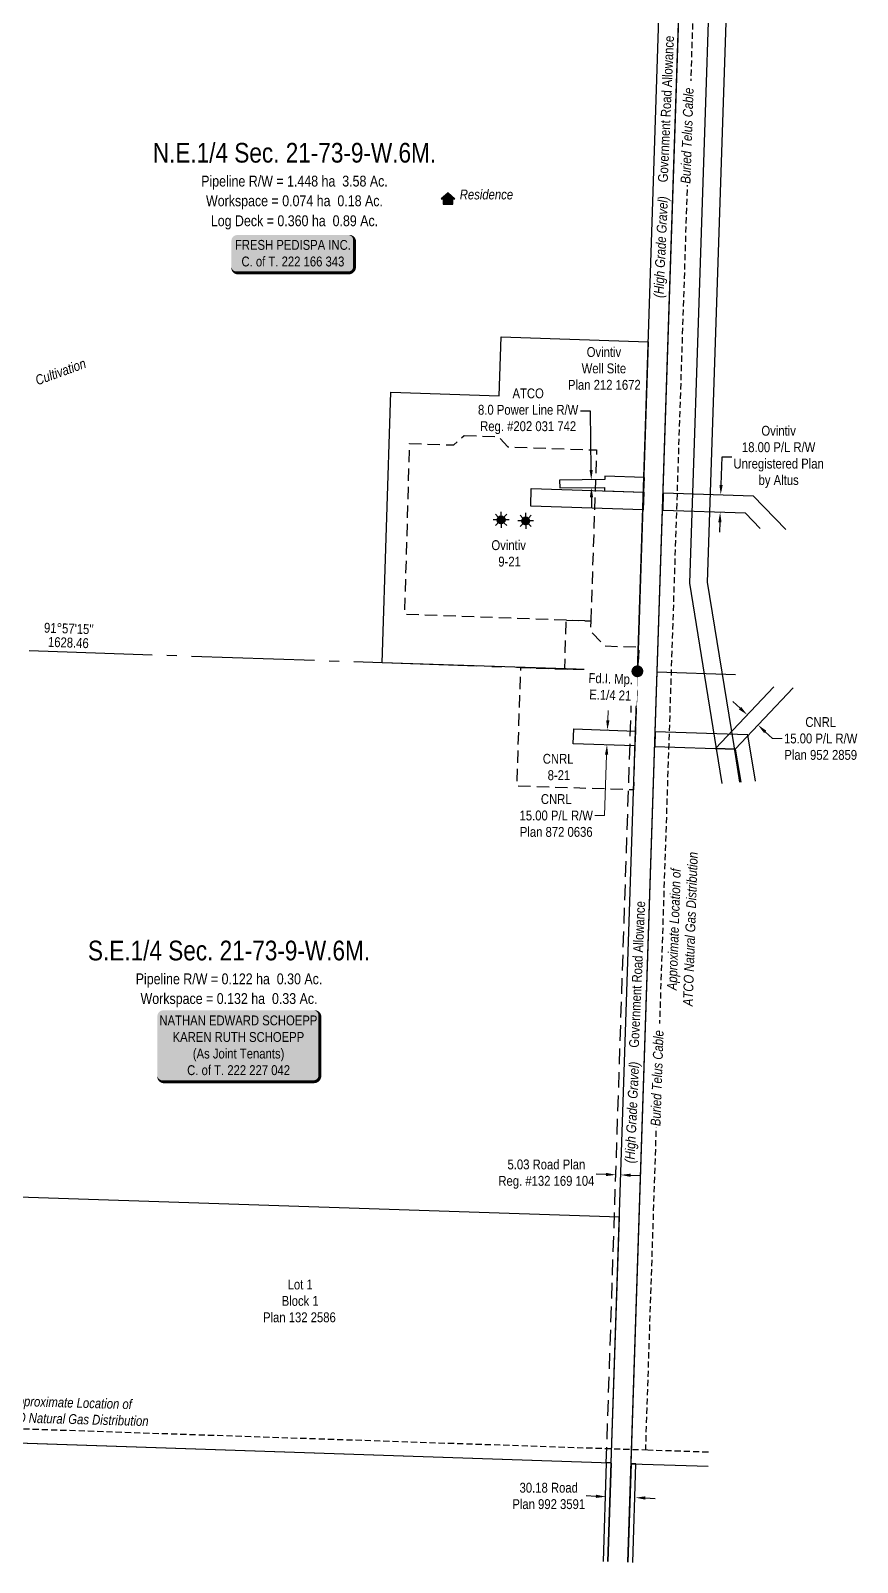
# Model space of a CAD drawing. Extents: x 350042 to 357443, y 6133812 to 6137998.
# Drawn here: x 353007 to 353847, y 6133901 to 6135457 of the extents above; entities that cross this region are included whole.
import ezdxf
from ezdxf.enums import TextEntityAlignment as Align

# ---------------------------------------------------------------- set-up
doc = ezdxf.new("R2010")
doc.units = 0
doc.header["$LTSCALE"] = 5
doc.header["$PDSIZE"] = 0.5
for name, pattern in [('foc-ACCESSROAD', [3.75, 2.5, -1.25]), ('foc-QUARTERLINE', [33, 25, -3, 2, -3]), ('HIDDEN2', [4.7625, 3.175, -1.5875]), ('UG_PIPE', [1.875, 1.25, -0.625])]:
    doc.linetypes.add(name, pattern=pattern)
doc.layers.get('Defpoints').update_dxf_attribs({"color": 9})
for name, color, linetype in [('AS-OWNER', 7, 'Continuous'), ('AS-PIPE-UG', 44, 'UG_PIPE'), ('AS-PIPE-UG-T', 44, 'Continuous'), ('AS-RESIDENCE', 14, 'Continuous'), ('AS-TELEPHONE-T', 224, 'Continuous'), ('AS-TELUS', 224, 'foc-TEL'), ('C-RW', 13, 'Continuous'), ('C-SYMBOL', 7, 'Continuous'), ('C-WS', 13, 'foc-ACCESSROAD'), ('F-AR', 190, 'foc-ACCESSROAD'), ('F-RW', 190, 'Continuous'), ('F-WS', 190, 'foc-ACCESSROAD'), ('F-WS-S', 190, 'Continuous'), ('L-AREAREQUIRED', 7, 'Continuous'), ('L-AREAWORK', 7, 'Continuous'), ('L-BD1', 253, 'Continuous'), ('L-MON', 1, 'Continuous'), ('L-MON-T', 1, 'Continuous'), ('L-ROAD-T', 7, 'Continuous'), ('L-SEC', 7, 'Continuous'), ('L-SECQ', 8, 'foc-QUARTERLINE'), ('L-TITLEDB', 4, 'Continuous'), ('L-TITLEDB-T', 4, 'Continuous')]:
    doc.layers.add(name, color=color, linetype=linetype)
for name, color, linetype, lineweight in [('C-RW-T', 13, 'Continuous', 9), ('C-WS-T', 13, 'Continuous', 9), ('F-WS-T', 190, 'Continuous', 9), ('T-TEXT', 48, 'Continuous', 18)]:
    doc.layers.add(name, color=color, linetype=linetype, lineweight=lineweight)
doc.styles.add('100L', font='ARIALN.TTF', dxfattribs={"height": 11})
doc.styles.add('175L', font='ARIALN.TTF', dxfattribs={"height": 10})
doc.styles.add('80', font='ARIALN.TTF', dxfattribs={"height": 10})
doc.styles.add('80CG', font='ARIALN.TTF', dxfattribs={"height": 10})
doc.styles.add('80L', font='ARIALN.TTF', dxfattribs={"height": 10})
doc.styles.add('80LS', font='ARIALNI.TTF', dxfattribs={"height": 10})
doc.styles.add('foc-LtypeFont', font='ARIALN.TTF', dxfattribs={"height": 7.35})
doc.linetypes.add('foc-TEL', pattern='A,2,-1,["T",foc-LtypeFont,S=0.2,R=0,X=-0.425,Y=-0.75],-1.24,8', length=12.24)
doc.linetypes.add('foc-TEL-NOLINE', pattern='A,0,-2,["T",foc-LtypeFont,S=0.2,R=0,X=-0.425,Y=-0.75],-10.24', length=12.24)
doc.dimstyles.new('Compass 5 000', dxfattribs={"dimscale": 5, "dimtxt": 9, "dimasz": 2, "dimexe": 0.2, "dimexo": 0.0625, "dimgap": 0.5, "dimtad": 0, "dimtih": 1, "dimtoh": 1, "dimzin": 0, "dimdsep": 46, "dimtxsty": '80CG', "dimcen": 0.1, "dimse1": 1, "dimse2": 1, "dimclrd": 256, "dimclrt": 256, "dimaunit": 1, "dimadec": 4, "dimazin": 0, "dimtfac": 0.06, "dimtofl": 0, "dimtmove": 0, "dimatfit": 1, "dimfxl": 0.2, "dimtolj": 1, "dimtzin": 0, "dimlwd": -1, "dimarcsym": 0})

# ---------------------------------------------------------------- blocks, each defined once
blk = doc.blocks.new('*U403')
h = blk.add_hatch(color=59)
edge = h.paths.add_edge_path()
edge.add_line((-76.5, -37), (76.5, -37))
edge.add_arc((76.5, -31), 6, 270, 360)
edge.add_line((82.5, -31), (82.5, 29.5))
edge.add_arc((76.5, 29.5), 6, 0, 90)
edge.add_line((76.5, 35.5), (-76.5, 35.5))
edge.add_arc((-76.5, 29.5), 6, 90, 180)
edge.add_line((-82.5, 29.5), (-82.5, -31))
edge.add_arc((-76.5, -31), 6, 180, 270)
at = {"color": 1, "flags": 128}
blk.add_lwpolyline([(-76.5, -37, 3, 3, 0), (76.5, -37, 3, 3, 0.414214), (82.5, -31, 3, 3, 0), (82.5, 29.5, 3, 0, 0.414214), (76.5, 35.5, 0, 0, 0), (-76.5, 35.5, 0, 0, 0.414214), (-82.5, 29.5, 0, 0, 0), (-82.5, -31, 0, 3, 0.414214)], format="xyseb", close=True, dxfattribs=at)
blk.add_lwpolyline([(-45, -21, 0, 7.5, 0), (0, 0, 0, 0, 0)], format="xyseb", dxfattribs=at)
at = {"color": 1, "style": '80'}
blk.add_attdef('ENTER_TEXT_001', (-36, -5), '', height=10, dxfattribs=at)
blk = doc.blocks.new('GAS')
h = blk.add_hatch(color=255)
h.dxf.hatch_style = 1
edge = h.paths.add_edge_path()
edge.add_arc((0, 0), 0.9, 0, 360)
for p, q in [((-0.81, 0), (-1.62, 0)), ((-0.57, 0.57), (-1.14, 1.14)), ((0, 0.81), (0, 1.62)), ((0.57, 0.57), (1.14, 1.14)), ((1.62, 0), (0.81, 0)), ((-0.57, -0.57), (-1.14, -1.14)), ((0, -0.81), (0, -1.62)), ((1.14, -1.14), (0.57, -0.57))]:
    blk.add_line(p, q)
blk.add_circle((0, 0), 0.8)
blk = doc.blocks.new('*U404')
h = blk.add_hatch(color=59)
edge = h.paths.add_edge_path()
edge.add_line((-56.5, -20), (56.5, -20))
edge.add_arc((56.5, -14), 6, 270, 360)
edge.add_line((62.5, -14), (62.5, 12.5))
edge.add_arc((56.5, 12.5), 6, 0, 90)
edge.add_line((56.5, 18.5), (-56.5, 18.5))
edge.add_arc((-56.5, 12.5), 6, 90, 180)
edge.add_line((-62.5, 12.5), (-62.5, -14))
edge.add_arc((-56.5, -14), 6, 180, 270)
at = {"color": 1, "flags": 128}
blk.add_lwpolyline([(-56.5, -20, 3, 3, 0), (56.5, -20, 3, 3, 0.414214), (62.5, -14, 3, 3, 0), (62.5, 12.5, 3, 0, 0.414214), (56.5, 18.5, 0, 0, 0), (-56.5, 18.5, 0, 0, 0.414214), (-62.5, 12.5, 0, 0, 0), (-62.5, -14, 0, 3, 0.414214)], format="xyseb", close=True, dxfattribs=at)
blk.add_lwpolyline([(-34.2, -2.9, 0, 7.5, 0), (0, 0, 0, 0, 0)], format="xyseb", dxfattribs=at)
at = {"color": 1, "style": '80'}
blk.add_attdef('ENTER_TEXT_001', (-36, -5), '', height=10, dxfattribs=at)
blk = doc.blocks.new('*D406')
at = {"layer": 'C-RW-T', "transparency": 16777216}
for p, q in [((353593.1, 6134756.5), (353593.5, 6134766.4)), ((353592, 6134721.5), (353589.9, 6134659.7)), ((353589.9, 6134659.7), (353579.9, 6134659.7))]:
    blk.add_line(p, q, dxfattribs=at)
for points in [[(353591.5, 6134756.5), (353594.8, 6134756.4), (353592.8, 6134746.5)], [(353590.3, 6134721.5), (353593.6, 6134721.4), (353592.3, 6134731.5)]]:
    blk.add_solid(points, dxfattribs=at)
at = {"layer": 'Defpoints', "color": 0, "transparency": 16777216}
for p in [(353587.1, 6134746.6), (353586.6, 6134731.7), (353592.3, 6134731.5)]:
    blk.add_point(p, dxfattribs=at)
at = {"layer": 'C-RW-T', "transparency": 16777216, "insert": (353540.8, 6134659.7), "char_height": 10, "attachment_point": 5, "style": '80CG'}
blk.add_mtext('\\A1;CNRL\\P15.00 P/L R/W\\PPlan 872 0636', dxfattribs=at)
blk = doc.blocks.new('*D407')
at = {"layer": 'Defpoints', "color": 0, "transparency": 16777216}
for p in [(353557.3, 6134990.5), (353707.8, 6134985.5), (353556.7, 6134972.5)]:
    blk.add_point(p, dxfattribs=at)
at = {"layer": 'F-WS-S', "transparency": 16777216}
for p, q in [((353708.2, 6134995.5), (353709.1, 6135023.9)), ((353709.1, 6135023.9), (353719.1, 6135023.9)), ((353706.9, 6134957.5), (353706.6, 6134947.5))]:
    blk.add_line(p, q, dxfattribs=at)
for points in [[(353706.5, 6134995.5), (353709.8, 6134995.4), (353707.8, 6134985.5)], [(353705.3, 6134957.6), (353708.6, 6134957.5), (353707.2, 6134967.5)]]:
    blk.add_solid(points, dxfattribs=at)
at = {"layer": 'F-WS-S', "transparency": 16777216, "insert": (353766.6, 6135023.9), "char_height": 10, "attachment_point": 5, "style": '80CG'}
blk.add_mtext('\\A1;Ovintiv\\P18.00 P/L R/W\\PUnregistered Plan \\Pby Altus ', dxfattribs=at)
blk = doc.blocks.new('*D408')
at = {"layer": 'Defpoints', "color": 0, "transparency": 16777216}
for p in [(353567, 6135000.6), (353576.4, 6135000.7), (353567.1, 6134992.6)]:
    blk.add_point(p, dxfattribs=at)
at = {"layer": 'F-WS-S', "transparency": 16777216}
for p, q in [((353575.5, 6135070.2), (353565.5, 6135070.2)), ((353576.2, 6135010.7), (353575.5, 6135070.2)), ((353576.6, 6134982.7), (353576.7, 6134972.7))]:
    blk.add_line(p, q, dxfattribs=at)
for points in [[(353577.9, 6135010.7), (353574.6, 6135010.7), (353576.4, 6135000.7)], [(353578.3, 6134982.7), (353574.9, 6134982.7), (353576.5, 6134992.7)]]:
    blk.add_solid(points, dxfattribs=at)
at = {"layer": 'F-WS-S', "transparency": 16777216, "insert": (353512.3, 6135070.2), "char_height": 10, "attachment_point": 5, "style": '80CG'}
blk.add_mtext('\\A1;ATCO\\P8.0 Power Line R/W\\PReg. #202 031 742', dxfattribs=at)
blk = doc.blocks.new('*D419')
at = {"layer": 'C-RW-T', "transparency": 16777216}
for p, q in [((353727.5, 6134768.7), (353720.2, 6134775.6)), ((353753, 6134744.7), (353760.2, 6134737.9)), ((353760.2, 6134737.9), (353770.2, 6134737.9))]:
    blk.add_line(p, q, dxfattribs=at)
for points in [[(353728.6, 6134769.9), (353726.3, 6134767.5), (353734.8, 6134761.9)], [(353754.1, 6134745.9), (353751.8, 6134743.5), (353745.7, 6134751.6)]]:
    blk.add_solid(points, dxfattribs=at)
at = {"layer": 'Defpoints', "color": 0, "transparency": 16777216}
for p in [(353742.3, 6134769.9), (353745.7, 6134751.6), (353753.2, 6134759.6)]:
    blk.add_point(p, dxfattribs=at)
at = {"layer": 'C-RW-T', "transparency": 16777216, "insert": (353809.3, 6134737.9), "char_height": 10, "attachment_point": 5, "style": '80CG'}
blk.add_mtext('\\A1;CNRL\\P15.00 P/L R/W\\PPlan 952 2859', dxfattribs=at)
blk = doc.blocks.new('res_occ')
for points in [[(0.1, 0.89), (-1.26, -0.37), (1.46, -0.37)], [(-0.9, -1.43), (1.1, -1.43), (1.1, -0.37), (-0.9, -0.37)]]:
    blk.add_hatch(color=14).paths.add_polyline_path(points)
at = {"color": 14}
for points in [[(0.1, 0.89), (-1.26, -0.37), (1.46, -0.37)], [(-0.9, -1.43), (1.1, -1.43), (1.1, -0.37), (-0.9, -0.37)]]:
    blk.add_lwpolyline(points, close=True, dxfattribs=at)
blk = doc.blocks.new('*D424')
at = {"layer": 'Defpoints', "color": 0, "transparency": 16777216}
for p in [(353591.1, 6133969.8), (353621.3, 6133968.8), (353591.1, 6133968.1)]:
    blk.add_point(p, dxfattribs=at)
at = {"layer": 'L-TITLEDB-T', "transparency": 16777216}
for p, q in [((353581.1, 6133968.4), (353571.1, 6133968.8)), ((353631.2, 6133966.8), (353641.2, 6133966.4))]:
    blk.add_line(p, q, dxfattribs=at)
for points in [[(353581.1, 6133970.1), (353581, 6133966.8), (353591.1, 6133968.1)], [(353631.3, 6133968.4), (353631.2, 6133965.1), (353621.2, 6133967.1)]]:
    blk.add_solid(points, dxfattribs=at)
at = {"layer": 'L-TITLEDB-T', "transparency": 16777216, "insert": (353533.2, 6133968.8), "char_height": 10, "attachment_point": 5, "style": '80CG'}
blk.add_mtext('\\A1;30.18 Road\\PPlan 992 3591', dxfattribs=at)
blk = doc.blocks.new('fdia')
at = {"color": 255, "const_width": 1}
blk.add_lwpolyline([(-0.5, 0, 1), (0.5, 0, 1)], format="xyb", close=True, dxfattribs=at)
blk = doc.blocks.new('Fdiaa')
blk.add_blockref('fdia', (0, 0))
blk = doc.blocks.new('fdib')
at = {"color": 1, "const_width": 1.6}
blk.add_lwpolyline([(-0.4, 0, 1), (0.4, 0, 1)], format="xyb", close=True, dxfattribs=at)
at = {"color": 1}
blk.add_circle((0, 0), 0.8, dxfattribs=at)
blk = doc.blocks.new('Fdibb')
blk.add_blockref('fdib', (0, 0))
blk = doc.blocks.new('fdicc')
for name in ['Fdibb', 'Fdiaa']:
    blk.add_blockref(name, (0, 0))
blk = doc.blocks.new('FDI')
blk.add_blockref('fdicc', (0, 0))
blk = doc.blocks.new('*D501')
at = {"layer": 'Defpoints', "color": 0, "transparency": 16777216}
for p in [(353601.3, 6134295.3), (353606.3, 6134295.2), (353601.3, 6134294.9)]:
    blk.add_point(p, dxfattribs=at)
at = {"layer": 'L-TITLEDB-T', "transparency": 16777216}
for p, q in [((353591.3, 6134295.3), (353581.3, 6134295.6)), ((353616.3, 6134294.5), (353626.3, 6134294.1))]:
    blk.add_line(p, q, dxfattribs=at)
for points in [[(353591.3, 6134296.9), (353591.2, 6134293.6), (353601.3, 6134294.9)], [(353616.4, 6134296.1), (353616.2, 6134292.8), (353606.3, 6134294.8)]]:
    blk.add_solid(points, dxfattribs=at)
at = {"layer": 'L-TITLEDB-T', "transparency": 16777216, "insert": (353530.8, 6134295.6), "char_height": 10, "attachment_point": 5, "style": '80CG'}
blk.add_mtext('\\A1;5.03 Road Plan\\PReg. #132 169 104', dxfattribs=at)

msp = doc.modelspace()

# ---------------------------------------------------------------- linework, layer by layer
at = {"layer": 'AS-PIPE-UG', "flags": 128}
for points in [[(353666.911, 6136534.029), (353663.58, 6136433.157), (353656.086, 6136206.175), (353670.076, 6136205.694), (353668.26, 6136150.672), (353664.731, 6136043.786), (353650.739, 6136044.265), (353639.504, 6135749.171), (353638.006, 6135718.295), (353637.16, 6135696.677), (353636.41, 6135676.667), (353636.047, 6135659.27), (353635.561, 6135648.411), (353635.496, 6135641.244), (353639.026, 6135640.663), (353642.844, 6135638.604), (353643.701, 6135634.807), (353643.68, 6135632.868), (353642.696, 6135603.179), (353683.785, 6135601.769), (353631.332, 6134015.376)], [(353633.823, 6134015.293), (353196.659, 6134030.056), (352881.663, 6134040.693), (352879.473, 6134040.767)], [(353695.322, 6134013.223), (353633.823, 6134015.293)]]:
    msp.add_lwpolyline(points, dxfattribs=at)
at = {"layer": 'AS-TELUS', "linetype": 'foc-TEL-NOLINE', "flags": 128}
msp.add_lwpolyline([(353613.443, 6133901.565), (353670.489, 6135629.295), (353700.284, 6136532.893)], dxfattribs=at)
at = {"layer": 'C-RW', "flags": 128}
for points in [[(353699.768, 6135608.187), (353699.767, 6135608.138), (353676.025, 6134895.534), (353703.2, 6134727.63), (353708.933, 6134692.208)], [(353717.754, 6135607.584), (353717.752, 6135607.539), (353694.069, 6134896.683), (353720.964, 6134730.505), (353726.95, 6134693.522)], [(353781.301, 6134789.383), (353722.614, 6134727.12), (353702.632, 6134727.781), (353761.798, 6134790.552)], [(353558.625, 6134747.587), (353621.179, 6134745.517), (353620.685, 6134730.529), (353558.13, 6134732.598), (353558.625, 6134747.587)], [(353743.092, 6134694.699), (353735.43, 6134741.701), (353641.283, 6134744.849), (353640.788, 6134729.861), (353722.614, 6134727.12), (353728.077, 6134693.604)]]:
    msp.add_lwpolyline(points, dxfattribs=at)
at = {"layer": 'C-WS', "flags": 128}
msp.add_lwpolyline([(353623.181, 6134806.154), (353619.204, 6134685.679), (353500.913, 6134689.632), (353504.868, 6134809.932)], close=True, dxfattribs=at)
at = {"layer": 'Defpoints'}
for p in [(353484.815, 6134959.922), (353509.791, 6134958.871), (353562.836, 6134747.613)]:
    msp.add_point(p, dxfattribs=at)
at = {"layer": 'F-AR', "flags": 128}
msp.add_lwpolyline([(353551.066, 6134858.124), (353575.862, 6134857.285), (353575.527, 6134847.368), (353589.901, 6134831.97), (353624.642, 6134830.754), (353623.775, 6134805.959), (353549.389, 6134808.561)], close=True, dxfattribs=at)
at = {"layer": 'F-RW', "flags": 128}
for points in [[(353590.079, 6135000.884), (353544.194, 6135000.307), (353544.295, 6134992.31), (353589.815, 6134992.882), (353589.699, 6134989.393), (353629.381, 6134988.083), (353629.767, 6134988.07), (353630.261, 6135003.058), (353590.194, 6135004.381)], [(353629.176, 6134970.084), (353514.878, 6134973.859), (353515.472, 6134991.845), (353629.381, 6134988.083), (353629.767, 6134988.07)]]:
    msp.add_lwpolyline(points, close=True, dxfattribs=at)
msp.add_lwpolyline([(353747.984, 6134951.083), (353732.994, 6134966.655), (353649.276, 6134969.42), (353649.868, 6134987.406), (353740.892, 6134984.4), (353773.945, 6134950.061)], dxfattribs=at)
at = {"layer": 'F-WS', "flags": 128}
msp.add_lwpolyline([(353447.207, 6135045.574), (353482.178, 6135044.38), (353491.827, 6135034.049), (353581.737, 6135030.904), (353575.861, 6134857.257), (353551.066, 6134858.124), (353387.124, 6134863.859), (353391.917, 6135037.544), (353436.925, 6135035.97)], close=True, dxfattribs=at)
at = {"layer": 'L-SEC'}
for p, q in [((353623.181, 6134806.154), (353649.722, 6135609.865)), ((353643.285, 6134805.49), (353669.826, 6135609.201)), ((353596.651, 6134002.45), (353623.181, 6134806.154)), ((353616.745, 6134001.485), (353643.285, 6134805.49)), ((352793.012, 6134029.67), (353596.651, 6134002.45)), ((353596.641, 6134002.162), (353593.343, 6133902.243)), ((353613.443, 6133901.565), (353616.742, 6134001.485)), ((353616.742, 6134001.485), (353695.14, 6133998.958))]:
    msp.add_line(p, q, dxfattribs=at)
at = {"layer": 'L-SECQ'}
msp.add_line((353643.285, 6134805.49), (353722.713, 6134802.805), dxfattribs=at)
at = {"layer": 'L-SECQ', "flags": 128}
msp.add_lwpolyline([(352016.188, 6134860.996), (353623.181, 6134806.154)], dxfattribs=at)
at = {"layer": 'L-TITLEDB', "linetype": 'HIDDEN2'}
msp.add_line((353591.625, 6134002.616), (353618.155, 6134806.32), dxfattribs=at)
at = {"layer": 'L-TITLEDB'}
msp.add_line((353618.469, 6133901.395), (353621.768, 6134001.319), dxfattribs=at)
at = {"layer": 'L-TITLEDB', "flags": 128}
msp.add_lwpolyline([(353482.942, 6135085.839), (353484.914, 6135145.791), (353634.229, 6135140.711), (353623.181, 6134806.154), (353363.992, 6134814.797), (353373.034, 6135089.578)], close=True, dxfattribs=at)
for points in [[(352801.253, 6134278.605), (352793.012, 6134029.67), (353596.651, 6134002.45), (353604.891, 6134252.064), (352801.253, 6134278.605)], [(353593.343, 6133902.243), (353596.651, 6134002.45), (353591.625, 6134002.619), (353588.317, 6133902.412)], [(353621.768, 6134001.326), (353616.742, 6134001.485), (353613.443, 6133901.565)]]:
    msp.add_lwpolyline(points, dxfattribs=at)

# ---------------------------------------------------------------- block references
at = {"layer": 'AS-OWNER'}
ref = msp.add_blockref('*U404', (353273.494, 6135230.719), dxfattribs=at)
ref.add_attrib('ENTER_TEXT_001', 'FRESH PEDISPA INC.', (353214.633, 6135234.137), dxfattribs={"layer": '0', "color": 1, "height": 10, "style": '80'})
ref.add_attrib('ENTER_TEXT_002', 'C. of T. 222 166 343', (353221.263, 6135217.293), dxfattribs={"layer": '0', "color": 1, "height": 10, "style": '80'})
ref = msp.add_blockref('*U403', (353218.316, 6134426.443), dxfattribs=at)
ref.add_attrib('ENTER_TEXT_001', 'NATHAN EDWARD SCHOEPP', (353137.964, 6134446.702), dxfattribs={"layer": '0', "color": 1, "height": 10, "style": '80'})
ref.add_attrib('ENTER_TEXT_002', 'KAREN RUTH SCHOEPP', (353151.327, 6134429.858), dxfattribs={"layer": '0', "color": 1, "height": 10, "style": '80'})
ref.add_attrib('ENTER_TEXT_003', '(As Joint Tenants)', (353171.836, 6134413.021), dxfattribs={"layer": '0', "color": 1, "height": 10, "style": '80'})
ref.add_attrib('ENTER_TEXT_004', 'C. of T. 222 227 042', (353166.116, 6134396.177), dxfattribs={"layer": '0', "color": 1, "height": 10, "style": '80'})
at = {"layer": 'AS-RESIDENCE', "color": 3, "xscale": 4.998719999999969, "yscale": 4.998719999999969, "zscale": 4.998719999999969}
msp.add_blockref('res_occ', (353430.44, 6135287.698), dxfattribs=at)
at = {"layer": 'F-WS-S', "color": 3, "xscale": 4.998719999999966, "yscale": 4.998719999999966, "zscale": 4.998719999999966}
for p in [(353484.815, 6134959.922), (353509.791, 6134958.871)]:
    msp.add_blockref('GAS', p, dxfattribs=at)

# ---------------------------------------------------------------- texts
at = {"layer": 'AS-PIPE-UG-T', "char_height": 10.00219, "attachment_point": 1, "style": '175L'}
for insert, rotation in [((353652.609, 6134464.654), 88.106251), ((352968.69, 6134070.813), 358.416458)]:
    msp.add_mtext_dynamic_manual_height_columns('\\pi17.919;{\\fArial Narrow|b0|i1|c0|p34;Approximate Location of\\P\\pi2.2676;ATCO Natural Gas Distribution}', width=160.90647, gutter_width=99.997, heights=[0], dxfattribs=dict(at, insert=insert, rotation=rotation))
at = {"layer": 'AS-RESIDENCE', "insert": (353442.892, 6135295.337), "char_height": 9.99744, "attachment_point": 1, "style": '80L'}
msp.add_mtext_dynamic_manual_height_columns('{\\fArial Narrow|b0|i1|c0|p34;Residence}', width=53.92657, gutter_width=49.987, heights=[0], dxfattribs=at)
at = {"layer": 'C-SYMBOL', "color": 3, "style": '175L'}
for s, p in [('N.E.1/4 Sec. 21-73-9-W.6M.', (353275.073, 6135316.709)), ('S.E.1/4 Sec. 21-73-9-W.6M.', (353208.613, 6134506.657))]:
    msp.add_text(s, height=19.99488, dxfattribs=at).set_placement(p, align=Align.BOTTOM_CENTER)
at = {"layer": 'C-WS-T', "insert": (353515.665, 6134722.354), "char_height": 9.99744, "attachment_point": 1, "style": '80L'}
msp.add_mtext_dynamic_manual_height_columns('\\pi11.511;CNRL\\P\\pi16.434;8-21', width=53.21126, gutter_width=49.987, heights=[0], dxfattribs=at)
at = {"layer": 'F-WS-T', "insert": (353477.869, 6134939.248), "char_height": 9.99744, "attachment_point": 1, "style": '80L'}
msp.add_mtext_dynamic_manual_height_columns('\\pi-2.8542;Ovintiv\\P\\pi4.1256;9-21', width=28.5939, gutter_width=49.987, heights=[0], dxfattribs=at)
at = {"layer": 'L-AREAREQUIRED', "color": 5, "style": '100L'}
for s, p in [('Pipeline R/W = 1.448 ha  3.58 Ac.', (353275.073, 6135295.122)), ('Pipeline R/W = 0.122 ha  0.30 Ac.', (353208.613, 6134485.07))]:
    msp.add_text(s, height=10.99721, dxfattribs=at).set_placement(p, align=Align.BOTTOM_CENTER)
at = {"layer": 'L-AREAWORK', "color": 5, "style": '100L'}
for s, p in [('Workspace = 0.074 ha  0.18 Ac.', (353275.073, 6135275.127)), ('Log Deck = 0.360 ha  0.89 Ac.', (353275.073, 6135254.845)), ('Workspace = 0.132 ha  0.33 Ac.', (353208.613, 6134465.075))]:
    msp.add_text(s, height=10.99721, dxfattribs=at).set_placement(p, align=Align.BOTTOM_CENTER)
at = {"layer": 'L-BD1', "style": '80L'}
for s, p in [("91°57'15''", (353046.012, 6134849.609)), ('1628.46', (353045.526, 6134835.371))]:
    msp.add_text(s, height=9.9974, rotation=358.0454, dxfattribs=at).set_placement(p, align=Align.MIDDLE)
at = {"layer": 'L-ROAD-T', "style": '80L'}
for p in [(353652.212, 6135377.15), (353622.911, 6134498.441)]:
    msp.add_text('Government Road Allowance', height=9.99744, rotation=87.50748, dxfattribs=at).set_placement(p, align=Align.MIDDLE_CENTER)
at = {"layer": 'L-TITLEDB-T', "char_height": 9.99744, "attachment_point": 1, "style": '80L'}
for s, width, insert in [('\\pi20.632;Ovintiv\\P\\pi15.518;Well Site\\P\\pi1.5889;Plan 212 1672', 75.56725, (353551.108, 6135135.372)), ('\\pi25.446;Lot 1\\P\\pi19.417;Block 1\\P\\pi0.48985;Plan 132 2586', 73.43045, (353242.66, 6134188.552))]:
    msp.add_mtext_dynamic_manual_height_columns(s, width=width, gutter_width=49.987, heights=[0], dxfattribs=dict(at, insert=insert))
at = {"layer": 'T-TEXT', "style": '80LS'}
for s, rotation, p in [('(High Grade Gravel)', 87.419114, (353646.961, 6135236.935)), ('Cultivation', 20, (353037.607, 6135110.339)), ('(High Grade Gravel)', 87.419114, (353617.66, 6134358.226))]:
    msp.add_text(s, height=9.99744, rotation=rotation, dxfattribs=at).set_placement(p, align=Align.MIDDLE_CENTER)

# ---------------------------------------------------------------- dimensions: what is measured, and where the dimension line sits
at = {"layer": 'C-RW-T', "color": 3}
dim = msp.add_aligned_dim(p1=(353742.298, 6134769.864), p2=(353753.209, 6134759.579), distance=-10.986, text='CNRL\\P15.00 P/L R/W\\PPlan 952 2859', dimstyle='Compass 5 000', dxfattribs=at)
dim.commit()
dim.dimension.update_dxf_attribs({"geometry": '*D419', "text_midpoint": (353809.314, 6134737.867)})
at = {"layer": 'F-WS-S', "color": 3}
for base, p1, p2, angle, text, picture, middle in [((353576.358, 6135000.711), (353567.055, 6134992.596), (353566.954, 6135000.593), 90.720332, 'ATCO\\P8.0 Power Line R/W\\PReg. #202 031 742', '*D408', (353512.329, 6135070.245)), ((353707.84, 6134985.491), (353556.678, 6134972.479), (353557.272, 6134990.464), 88.1083, 'Ovintiv\\P18.00 P/L R/W\\PUnregistered Plan \\Pby Altus ', '*D407', (353766.611, 6135023.861))]:
    dim = msp.add_linear_dim(base=base, p1=p1, p2=p2, angle=angle, text=text, dimstyle='Compass 5 000', dxfattribs=at)
    dim.commit()
    dim.dimension.update_dxf_attribs({"geometry": picture, "text_midpoint": middle, "dimtype": 161})
at = {"layer": 'L-TITLEDB-T'}
dim = msp.add_aligned_dim(p1=(353606.314, 6134295.179), p2=(353601.288, 6134295.345), distance=0.396, text='5.03 Road Plan\\PReg. #132 169 104', dimstyle='Compass 5 000', dxfattribs=at)
dim.commit()
dim.dimension.update_dxf_attribs({"geometry": '*D501', "text_midpoint": (353530.778, 6134295.609)})
at = {"layer": 'L-TITLEDB-T', "color": 3}
dim = msp.add_aligned_dim(p1=(353621.293, 6133968.755), p2=(353591.141, 6133969.75), distance=1.648, text='30.18 Road\\PPlan 992 3591', dimstyle='Compass 5 000', dxfattribs=at)
dim.commit()
dim.dimension.update_dxf_attribs({"geometry": '*D424', "text_midpoint": (353533.15, 6133968.763)})

# ---------------------------------------------------------------- next in the draw order: texts
at = {"layer": 'AS-TELEPHONE-T', "char_height": 10, "attachment_point": 1, "rotation": 88.10371, "style": '80L', "bg_fill": 3, "box_fill_scale": 1.15, "bg_fill_color": 256, "bg_fill_true_color": 256, "bg_fill_transparency": 0}
for insert in [(353667.049, 6135301.537), (353636.588, 6134344.569)]:
    msp.add_mtext_dynamic_manual_height_columns('{\\fArial Narrow|b0|i1|c0|p34;Buried Telus Cable}', width=102.69669, gutter_width=49.987, heights=[0], dxfattribs=dict(at, insert=insert))
at = {"layer": 'L-MON-T', "insert": (353596.373, 6134803.687), "char_height": 9.99404, "width": 44.30278, "attachment_point": 2, "rotation": 358.113669, "style": '80LS', "bg_fill": 2}
msp.add_mtext('{\\fArial Narrow|b0|i0|c0|p34;Fd.I. Mp.\\PE.1/4 21}', dxfattribs=at)

# ---------------------------------------------------------------- next in the draw order: block references
at = {"layer": 'L-MON', "xscale": 4.99999999999998, "yscale": 4.99999999999998, "zscale": 4.99999999999998}
msp.add_blockref('FDI', (353623.181, 6134806.154), dxfattribs=at)

# ---------------------------------------------------------------- next in the draw order: dimensions: what is measured, and where the dimension line sits
at = {"layer": 'C-RW-T', "color": 3}
dim = msp.add_linear_dim(base=(353592.3, 6134731.468), p1=(353587.097, 6134746.645), p2=(353586.602, 6134731.656), angle=268.105798, text='CNRL\\P15.00 P/L R/W\\PPlan 872 0636', dimstyle='Compass 5 000', dxfattribs=at)
dim.commit()
dim.dimension.update_dxf_attribs({"geometry": '*D406', "text_midpoint": (353540.842, 6134659.733), "dimtype": 161})

doc.saveas('drawing.dxf')
